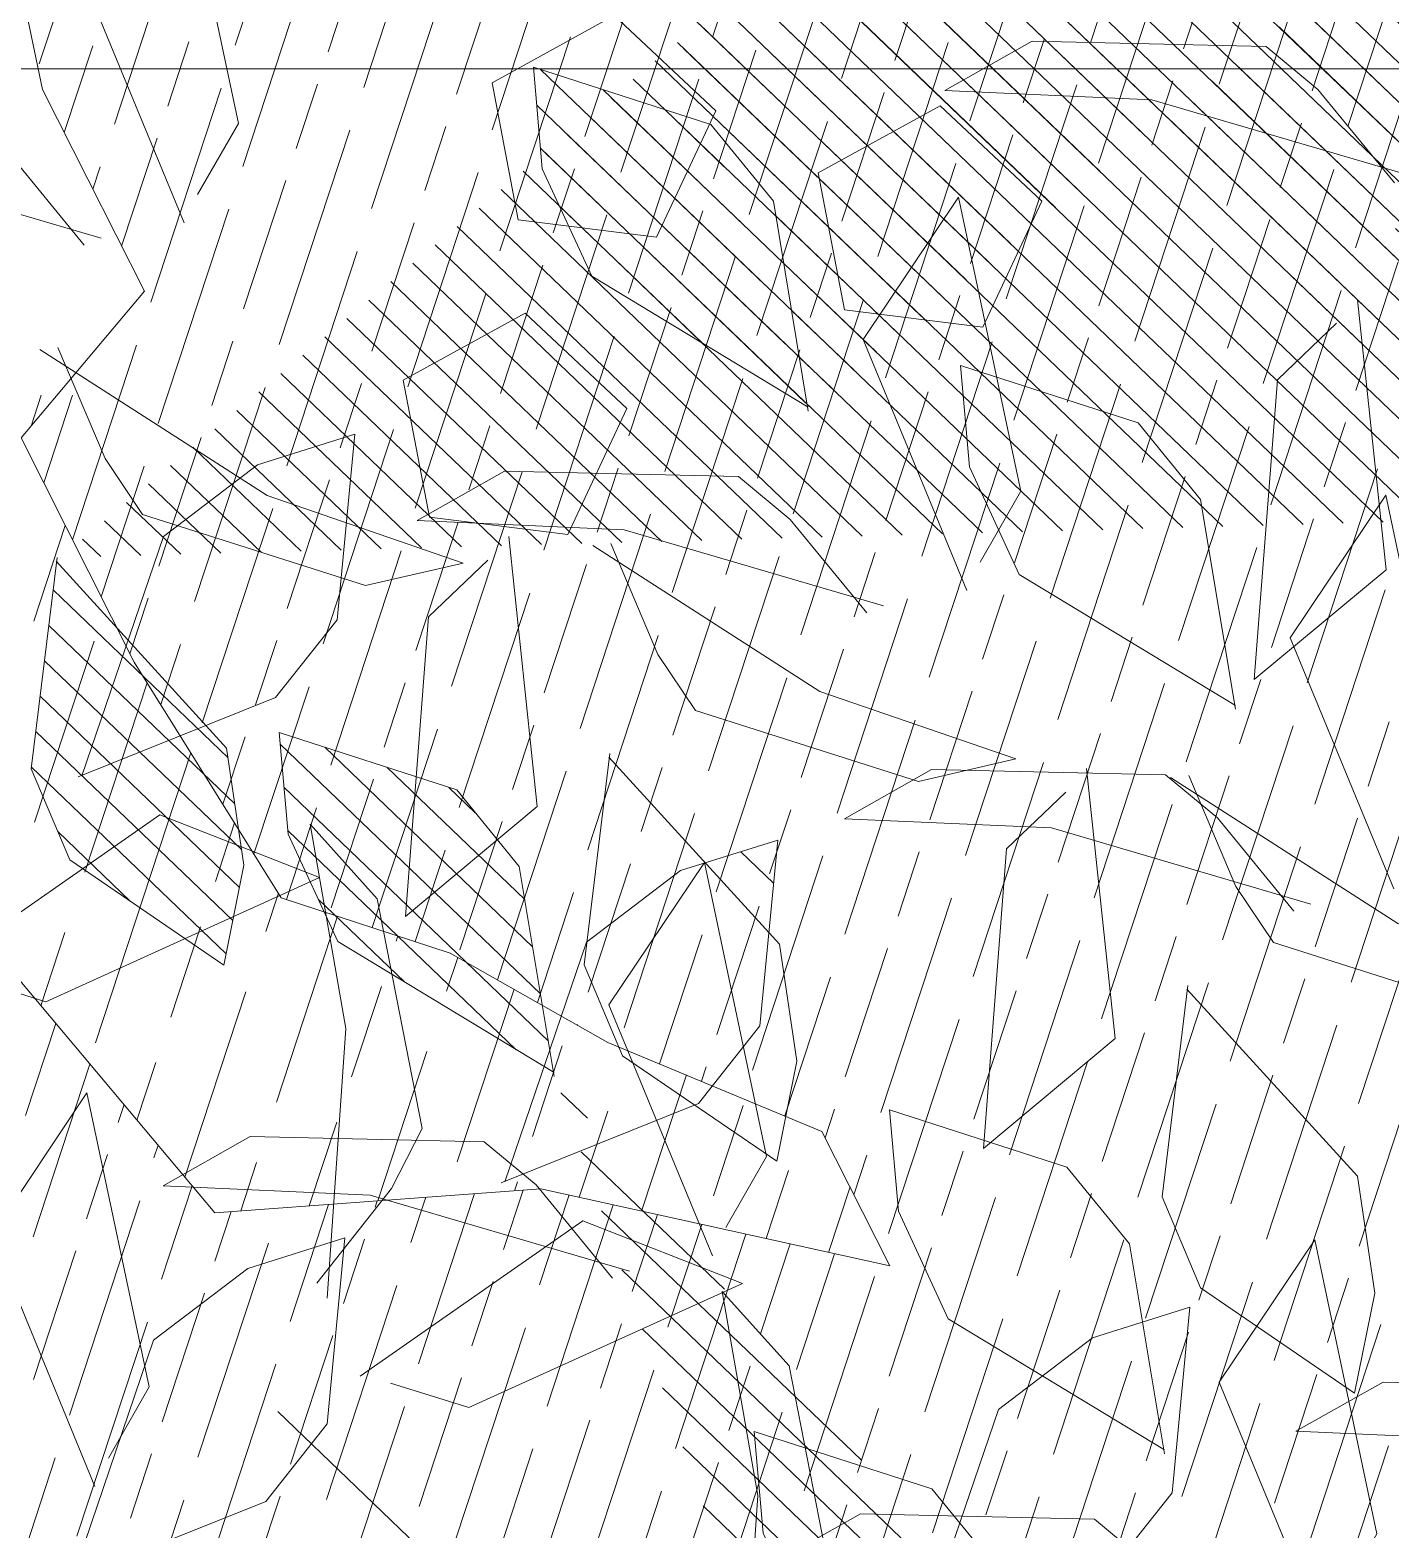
# Model space of a CAD drawing. Header units: millimetres. Extents: x 29001 to 40804, y -8833 to -5892.
# Drawn here: x 29473.07 to 29478.02, y -8282.2 to -8276.74 of the extents above; entities that cross this region are included whole.
import ezdxf

# ---------------------------------------------------------------- set-up
doc = ezdxf.new("R2010")
doc.units = ezdxf.units.MM
doc.layers.get('0').update_dxf_attribs({"lineweight": 0})
for name, color, linetype, lineweight in [('250', 250, 'Continuous', 0), ('251', 251, 'Continuous', 0), ('252', 252, 'Continuous', 0), ('ARBOL', 3, 'Continuous', 0), ('xxx_Auto_Tefris_Tefris', 32, 'Continuous', 0)]:
    doc.layers.add(name, color=color, linetype=linetype, lineweight=lineweight)
pattern_1 = [(44.99999999999999, (-1654801.431530525, 54992.85112506725), (-0.0105615167030975, 0.0105615167030975), [])]
pattern_2 = [(44.99999999999999, (-1654801.513832474, 54996.58392904807), (-0.0105615167030975, 0.0105615167030975), [])]

# ---------------------------------------------------------------- blocks, each defined once
blk = doc.blocks.new('cc')
at = {"color": 66, "linetype": 'Continuous', "true_color": 0x608d07}
for p, q in [((-1.546488550602589, -0.1768430244046613), (-1.830854618596277, -0.01266419849889644)), ((-1.437141281743607, -0.3158056509273592), (-1.721507349737294, -0.1516268250234134)), ((-1.644995846148959, -0.3474626652005099), (-1.929361914142646, -0.1832838392965641)), ((-1.555286867436735, -0.3234252167112572), (-1.725906508234402, -0.2249179211685259)), ((-1.975395154428043, -0.460030341433594), (-2.25976122242173, -0.2958515155278292)), ((-1.867068713974732, -0.370910738080056), (-1.952378534373565, -0.3216570903077809)), ((-1.535648577289976, -0.4864252917213889), (-1.820014645285482, -0.3222464658174431)), ((-1.427322136838484, -0.397305688367851), (-1.512631957239137, -0.3480520405955758)), ((-1.743503141693509, -0.5180823059981776), (-2.027869209687196, -0.3539034800942318)), ((-1.303756564555442, -0.5444772562877915), (-1.58812263254913, -0.3802984303820267)), ((-1.653794162979466, -0.4940448575071059), (-1.824413803777134, -0.3955375619643746)), ((-1.214047585843218, -0.5204398077949008), (-1.384667226640886, -0.4219325122521695)), ((-2.073902449968955, -0.6306499822312617), (-2.358268517962642, -0.4664711563254968)), ((-1.965576009515644, -0.5415303788777237), (-2.050885829914478, -0.4922767311072676)), ((-1.634155872834526, -0.6570449325190566), (-1.918521940828214, -0.4928661066132918)), ((-1.525829432383034, -0.5679253291636996), (-1.611139252781868, -0.5186716813914245)), ((-1.194409295698279, -0.6834398828086705), (-1.478775363691966, -0.5192610569047247)), ((-2.192048035662083, -0.6382695480097027), (-2.362667676459751, -0.5397622524669714)), ((-1.84201043723624, -0.6887019467940263), (-2.126376505229928, -0.5245231208900805)), ((-1.752301458520378, -0.6646644983065926), (-1.922921099316227, -0.5661572027638613)), ((-1.402263860098174, -0.7150968970836402), (-1.686629928091861, -0.5509180711796944)), ((-0.962517282960107, -0.7414918473732541), (-1.246883350955613, -0.5773130214693083)), ((-1.312554881387769, -0.6910594485925685), (-1.483174522183617, -0.5925521530480182)), ((-2.172409745511686, -0.8012696230325673), (-2.456775813505374, -0.6370907971286215)), ((-2.380264309907943, -0.832926637307537), (-2.66463037790345, -0.6687478114035912)), ((-2.06408330506747, -0.7121500196662964), (-2.149393125464485, -0.6628963718940213)), ((-1.73266316837362, -0.8276645733185433), (-2.017029236369126, -0.6634857474145974)), ((-1.940517732775334, -0.859321587595332), (-2.224883800769021, -0.6951427616913861)), ((-1.624336727923946, -0.7385449699631863), (-1.709646548320961, -0.6892913221909112)), ((-1.29291659124101, -0.8540595236045192), (-1.577282659234697, -0.6898806977005734)), ((-2.290555331219366, -0.8088891887928185), (-2.461174972015215, -0.7103818932482682)), ((-1.184590150789518, -0.7649399202473433), (-1.269899971188352, -0.7156862724768871)), ((-0.8531700141029432, -0.8804544738941331), (-1.137536082096631, -0.7162756479901873)), ((-1.850808754068566, -0.8352841390951653), (-2.021428394866234, -0.736776843550615)), ((-1.500771155640905, -0.8857165378813079), (-1.785137223634592, -0.721537711977362)), ((-1.411062176928681, -0.8616790893902362), (-1.58168181772453, -0.7631717938475049)), ((-1.061024578504657, -0.9121114881709218), (-1.345390646498345, -0.747932662265157)), ((-2.27091704105078, -0.971889263830235), (-2.555283109046286, -0.8077104379262892)), ((-0.9713155997942522, -0.8880740396762121), (-1.14193524059192, -0.7895667441334808)), ((-2.478771605450675, -1.003546278105205), (-2.763137673446181, -0.8393674522012589)), ((-2.162590600622934, -0.8827696604494122), (-2.247900421019949, -0.833516012677137)), ((-1.961848381908567, -0.9228372829893488), (-2.115536531910038, -0.8341053882140841)), ((-2.039025028316246, -1.029941228396638), (-2.323391096309933, -0.8657624024908728)), ((-1.722844023473954, -0.90916461074994), (-1.808153843870969, -0.8599109629794839)), ((-1.391423886781922, -1.024679164404006), (-1.67578995477561, -0.86050033850006)), ((-2.389062626760278, -0.9795088295904861), (-2.559682267556127, -0.8810015340477548)), ((-1.599278451181817, -1.056336178680795), (-1.883644519175505, -0.8921573527750297)), ((-1.28309744633043, -0.9355595610468299), (-1.368407266729264, -0.8863059132745548)), ((-0.9516773096456745, -1.051074114691801), (-1.236043377641181, -0.886895288787855)), ((-2.000415105978391, -0.9764017259367392), (-2.119935690423517, -0.9073964843319118)), ((-0.8433508691978204, -0.9619545113328059), (-0.9286606895966543, -0.9127008635605307)), ((-1.509569472478688, -1.032298730178809), (-1.680189113276356, -0.9337914346360776)), ((-1.15953187404557, -1.082731128968589), (-1.443897942041076, -0.9185523030628246)), ((-1.069822895335165, -1.058693680475699), (-1.240442536132832, -0.9601863849311485)), ((-0.7197852969111409, -1.109126079258203), (-1.004151364904828, -0.9449472533524386)), ((-2.36942433659533, -1.142508904626084), (-2.653790404590836, -0.9783300787203189)), ((-1.83117046391817, -0.9982842141143919), (-1.88354569031253, -0.9680453630571719)), ((-2.261097896162028, -1.05338930124708), (-2.346407716560861, -1.004135653476624)), ((-2.577278900997044, -1.174165918901053), (-2.861644968990731, -1.009987092997108)), ((-2.077548554108944, -1.083530611818787), (-2.214043827450951, -1.004725029011752)), ((-2.15468200227042, -1.190659497744491), (-2.421898391852665, -1.036382043286721)), ((-1.489931182324653, -1.195298805201674), (-1.774297250318341, -1.031119979297728)), ((-2.487569922301191, -1.150128470389973), (-2.65818956309522, -1.051621174847241)), ((-1.821351319016685, -1.079784251547608), (-1.859508241937874, -1.057754341829423)), ((-1.381604741880437, -1.106179201835403), (-1.46691456228109, -1.056925554063127)), ((-1.050184605186587, -1.221693755491287), (-1.334550673180274, -1.057514929585523)), ((-2.116115278182406, -1.137095054764359), (-2.21844298596443, -1.078016125131398)), ((-1.258039169588301, -1.253350769768076), (-1.542405237581988, -1.089171943862311)), ((-0.9418581647387327, -1.132574152130474), (-1.027167985137567, -1.083320504360017)), ((-0.6104380280521582, -1.248088705779082), (-0.8948040960458457, -1.083909879873318)), ((-1.608076768021419, -1.202918370976477), (-1.778696408819087, -1.104411075433745)), ((-2.907678209276128, -1.286733595134137), (-3.192044277269815, -1.122554769228373)), ((-1.69778574672273, -1.226955819480281), (-1.882085974735674, -1.120550033223481)), ((-1.168330190885172, -1.229313321262453), (-1.338949831682839, -1.130806025719721)), ((-0.8182925924538722, -1.279745720054052), (-1.10265866044756, -1.115566894148287)), ((-2.799351768841007, -1.197613991756953), (-2.884661589238021, -1.148360343984677)), ((-2.467931632136242, -1.313128545423751), (-2.75229770012993, -1.148949719519806)), ((-0.7285836137416482, -1.255708271559342), (-0.8992032545393158, -1.157200976016611)), ((-2.35960519170294, -1.224008942046567), (-2.444915012099955, -1.174755294274291)), ((-2.19324872631114, -1.244223940648226), (-2.31255112299732, -1.1753446698076)), ((-2.675786196541594, -1.344785559698721), (-2.960152264535282, -1.180606733794775)), ((-2.586077217845741, -1.320748111185821), (-2.756696858643409, -1.222240815641271)), ((-2.294583805634829, -1.337380008308173), (-2.520405687399034, -1.207001684084389)), ((-1.588438477867385, -1.365918445997522), (-1.872804545861072, -1.201739620093576)), ((-1.919858614559416, -1.250403892345275), (-1.939095275651198, -1.239297600885038)), ((-1.480112037424988, -1.27679884263307), (-1.565421857823821, -1.227545194860795)), ((-1.148691900729318, -1.392313396288955), (-1.433057968723006, -1.22813457038319)), ((-2.2382934068537, -1.29404833368244), (-2.316950281505342, -1.248635765930885)), ((-1.356546465127394, -1.423970410565744), (-1.640912533122901, -1.259791584659979)), ((-1.04036546028874, -1.303193792919046), (-1.125675280687574, -1.253940145146771)), ((-0.7089453235930705, -1.418708346578569), (-0.993311391586758, -1.254529520672804)), ((-1.706584063564151, -1.373538011772325), (-1.877203704361818, -1.275030716229594)), ((-0.9167998879947845, -1.450365360853539), (-1.201165955988472, -1.286186534949593)), ((-0.6006188831470354, -1.329588743215936), (-0.6859287035440502, -1.280335095443661)), ((-3.006185504818859, -1.457353235928167), (-3.290551572812547, -1.293174410024221)), ((-1.796293042265461, -1.397575460277949), (-1.967599926156254, -1.298671384749468)), ((-1.266837486429722, -1.39993296206012), (-1.437457127225571, -1.301425666517389)), ((-2.897859064385557, -1.368233632550982), (-2.983168884784391, -1.318979984780526)), ((-2.566438927680792, -1.4837481862196), (-2.850804995676299, -1.319569360313835)), ((-0.8270909092934744, -1.426327912347915), (-0.9977105500911421, -1.327820616803365)), ((-0.4770533108585369, -1.476760311141334), (-0.7614193788540433, -1.312581485237388)), ((-2.774293492087963, -1.515405200492751), (-3.058659560081651, -1.351226374586986)), ((-2.45811248724749, -1.394628582842415), (-2.543422307648143, -1.34537493507014)), ((-2.35087420434138, -1.380711682872061), (-2.411058418538232, -1.345964310607087)), ((-1.686945773411935, -1.536538086793371), (-1.971311841405623, -1.372359260889425)), ((-0.3873443321517698, -1.452722862642986), (-0.5579639729494374, -1.354215567100255)), ((-2.684584513390291, -1.491367751979851), (-2.855204154187959, -1.392860456435301)), ((-2.463455001874536, -1.467375032094424), (-2.618912982939946, -1.377621324880238)), ((-2.407164603095225, -1.424043357472328), (-2.415457577049892, -1.419255406726734)), ((-1.5786193329659, -1.447418483428919), (-1.663929153364734, -1.398164835656644)), ((-1.247199196272049, -1.562933037084804), (-1.531565264265737, -1.398754211180858)), ((-2.01836591009851, -1.421023533142943), (-2.019270701552159, -1.420501151555072)), ((-1.455053760670125, -1.594590051363411), (-1.739419828665632, -1.430411225457647)), ((-1.13887275583329, -1.473813433716714), (-1.224182576230305, -1.424559785944439)), ((-0.8074526191358018, -1.589327987376237), (-1.091818687131308, -1.425149161470472)), ((-1.805091359103244, -1.544157652571812), (-1.975710999900912, -1.445650357027262)), ((-1.015307183535697, -1.620985001653025), (-1.299673251529384, -1.45680617574908)), ((-0.6991261786970426, -1.50020838400269), (-0.7844359990958765, -1.450954736232234)), ((-0.3677060419995541, -1.615722937664032), (-0.6520721099932416, -1.451544111760086)), ((-1.89480033781183, -1.56819510107016), (-2.040773510812869, -1.483917450344961)), ((-1.365344781970634, -1.570552602857788), (-1.535964422768302, -1.472045307313238)), ((-0.5755606063994492, -1.64737995194082), (-0.8599266743949556, -1.483201126036874)), ((-2.664946223223524, -1.654367827017268), (-2.94931229121903, -1.490189001111503)), ((-0.9255982048380247, -1.596947553145583), (-1.096217845635692, -1.498440257601032)), ((-2.576035799333113, -1.554038381260398), (-2.641929603192693, -1.51599457586417)), ((-0.485851627701777, -1.623342503431559), (-0.6564712684994447, -1.524835207888827)), ((-0.1358140292650205, -1.673774902226796), (-0.420180097258708, -1.50959607632285)), ((-2.593543200633576, -1.61976142991989), (-2.717420278488134, -1.548240965672449)), ((-1.785453068951028, -1.707157727592858), (-2.062276320022647, -1.547333749069367)), ((-2.783091808934842, -1.6619873927757), (-2.953711449732509, -1.56348009723115)), ((-1.677126628506812, -1.618038124226587), (-1.762436448905646, -1.568784476456131)), ((-1.3457064918166, -1.733552677880652), (-1.630072559812106, -1.569373851976707)), ((-1.553561056220133, -1.765209692155622), (-1.83792712421382, -1.601030866251676)), ((-1.237380051374203, -1.644433074514382), (-1.322689871773036, -1.595179426742106)), ((-0.9059599146785331, -1.759947628172085), (-1.19032598267404, -1.595768802266321)), ((-1.903598654649613, -1.714777293367661), (-2.074218295447281, -1.616269997824929)), ((-1.113814479078428, -1.791604642448874), (-1.398180547072116, -1.627425816544928)), ((-0.7976334742397739, -1.670828024800358), (-0.8829432946404268, -1.621574377029901)), ((-0.4662133375422854, -1.786342578461699), (-0.7505794055359729, -1.622163752557753)), ((-1.463852077511547, -1.741172243655456), (-1.634471718309214, -1.642664948112724)), ((-0.6740679019403615, -1.817999592738488), (-0.958433969934049, -1.653820766834542)), ((-0.3578868971035263, -1.697222975088152), (-0.4431967175041791, -1.647969327315877)), ((-0.0264667604042188, -1.812737528751313), (-0.3108328283997253, -1.648558702847367)), ((-1.993307633354561, -1.738814741866008), (-2.114619584792308, -1.668775254049251)), ((-1.024105500378937, -1.767567193941431), (-1.194725141176605, -1.6690598983987)), ((-0.2343213248059328, -1.844394543026283), (-0.5186873927996203, -1.680215717122337)), ((-2.65512707833841, -1.735867864430475), (-2.740436898737244, -1.686614216660018)), ((-2.591199253594823, -1.696945659785342), (-2.608073009625514, -1.687203592196965)), ((-0.5843589232445083, -1.793962144229226), (-0.754978564042176, -1.695454848686495)), ((-2.586511359513679, -1.851314119679955), (-2.815927574025409, -1.718860606475573)), ((-0.1446123461082607, -1.820357094515202), (-0.3152319869059284, -1.721849798972471)), ((-1.883960364497398, -1.877777368388706), (-2.147499097842228, -1.725623209749756)), ((-1.775633924053182, -1.788657765024254), (-1.860943744452015, -1.739404117251979)), ((-1.444213787357512, -1.90417231867832), (-1.7285798553512, -1.739993492774374)), ((-2.588855306554251, -1.774129889709002), (-2.612472168138993, -1.760494688316612)), ((-1.335887346915115, -1.815052715312049), (-1.421197167313949, -1.765799067539774)), ((-1.004467210224902, -1.930567268966115), (-1.28883327821859, -1.766388443062169)), ((-2.002105950190526, -1.885396934167147), (-2.172725590988193, -1.786889638622597)), ((-1.652068351762864, -1.93582933295329), (-1.936434419756552, -1.771650507049344)), ((-1.212321774624797, -1.962224283244723), (-1.496687842620304, -1.798045457338958)), ((-0.8961407697825052, -1.841447665598025), (-0.9814505901813391, -1.79219401782575)), ((-0.5647206330850167, -1.956962219259367), (-0.8490867010787042, -1.792783393353602)), ((-1.562359373057916, -1.911791884451304), (-1.732979013853765, -1.813284588908573)), ((-0.7725751974830928, -1.988619233536156), (-1.05694126547678, -1.82444040763221)), ((-0.4563941926498956, -1.86784261588582), (-0.5417040130469104, -1.818588968113545)), ((-0.1249740559469501, -1.983357169547162), (-0.4093401239424566, -1.819178343643216)), ((-2.091814928897293, -1.909434382663676), (-2.213258124003914, -1.839319121278095)), ((-1.122612795919849, -1.938186834739099), (-1.293232436717517, -1.839679539196368)), ((-0.3328286203468451, -2.015014183827589), (-0.6171946883405326, -1.850835357921824)), ((-2.584167412476745, -1.928498349543588), (-2.706580305168245, -1.857823232994633)), ((-0.6828662187872396, -1.964581785025075), (-0.8534858595849073, -1.866074489482344)), ((-0.24311964165463, -1.99097673531287), (-0.4137392824486597, -1.892469439770139)), ((-1.98246766003831, -2.048397009186374), (-2.204478152281808, -1.920219191726574)), ((-1.874141219594094, -1.959277405821922), (-1.959451039992928, -1.910023758051466)), ((-1.542721082903881, -2.074791959474169), (-1.827087150897569, -1.910613133570223)), ((-1.750575647305595, -2.106448973750958), (-2.034941715299283, -1.942270147847012)), ((-1.434394642461484, -1.985672356107898), (-1.519704462858499, -1.936418708335623)), ((-1.102974505763996, -2.101186909767421), (-1.387340573759502, -1.937008083861656)), ((-0.9946480653215986, -2.012067306395693), (-1.079957885722251, -1.962813658625237)), ((-0.663227928629567, -2.127581860055216), (-0.9475939966250735, -1.963403034149451)), ((-1.660866668598828, -2.082411525250791), (-1.831486309394677, -1.98390422970806)), ((-1.310829070167529, -2.132843924040571), (-1.595195138161216, -1.968665098134807)), ((-2.100613245733257, -2.056016574962996), (-2.189933571336951, -2.004447460933079)), ((-0.871082493031281, -2.159238874330185), (-1.155448561024969, -1.995060048424421)), ((-0.5549014881908079, -2.038462256681669), (-0.6402113085896417, -1.989208608911213)), ((-0.2234813514896814, -2.15397681034483), (-0.5078474194851879, -1.989797984440884)), ((-1.2211200914644, -2.108806475534948), (-1.391739732262067, -2.010299179992217)), ((-0.4313359158877574, -2.185633824623437), (-0.7157019838832639, -2.021454998717672)), ((-0.781373514326333, -2.135201425824562), (-0.9519931551240006, -2.03669413028183)), ((-1.972648515136825, -2.12989704661959), (-2.057958335535659, -2.080643398847315)), ((-1.641228378444794, -2.245411600273655), (-1.925594446438481, -2.08123277436971)), ((-1.849082942848327, -2.277068614546806), (-2.133449010842014, -2.11288978864286)), ((-1.532901938002396, -2.156291996907385), (-1.618211758399411, -2.107038349135109)), ((-1.201481801308546, -2.27180655056145), (-1.485847869304052, -2.107627724657505)), ((-1.40933636571026, -2.303463564838239), (-1.693702433705766, -2.139284738932474)), ((-1.093155360867968, -2.182686947191542), (-1.178465181266802, -2.133433299421085)), ((-0.7617352241704793, -2.298201500852883), (-1.046101292164167, -2.134022674947119)), ((-1.75937396414156, -2.253031166048459), (-1.929993604939227, -2.154523870503908)), ((-0.6534087837317202, -2.209081897481155), (-0.738718604128735, -2.15982824970888)), ((-2.08097495558286, -2.219016649982223), (-2.160844409503625, -2.172903999262417)), ((-1.319627387007131, -2.279426116334434), (-1.49024702780298, -2.180918820791703)), ((-0.9695897885721934, -2.329858515127853), (-1.2539558565677, -2.165679689222088)), ((-0.5298432114377647, -2.356253465415648), (-0.8142092794314522, -2.192074639511702)), ((-0.8798808098727022, -2.30582106662041), (-1.05050045067037, -2.207313771077679)), ((-2.071155810681375, -2.300516687415438), (-2.14486948261947, -2.257958079077071)), ((-1.739735673989344, -2.416031241069504), (-2.024101741983031, -2.251852415165558)), ((-1.631409233545128, -2.326911637703233), (-1.716719053943962, -2.277657989932777)), ((-1.299989096849458, -2.442426191359118), (-1.584355164844965, -2.278247365455172)), ((-1.507843661252991, -2.474083205634088), (-1.792209729246679, -2.309904379730142)), ((-1.19166265640888, -2.353306587991028), (-1.276972476807714, -2.304052940220572)), ((-0.8602425197150296, -2.468821141648732), (-1.144608587708717, -2.304642315742967)), ((-1.85788125968611, -2.423650806842488), (-2.028500900483778, -2.325143511299757)), ((-1.068097084116744, -2.500478155925521), (-1.352463152110431, -2.336299330017937)), ((-1.947590238391058, -2.447688255344474), (-2.120832034230261, -2.347667057882063)), ((-1.418134682548043, -2.450045757132102), (-1.588754323345711, -2.351538461589371)), ((-0.9783881054136145, -2.476440707419897), (-1.149007746211282, -2.377933411875347)), ((-0.628350506980496, -2.526873106213316), (-0.9127165749741835, -2.36269428030937)), ((-1.838242969530256, -2.586650881867172), (-2.096794585857424, -2.437376036581554)), ((-1.729916529089678, -2.497531278499082), (-1.815226349488512, -2.448277630728626)), ((-1.398496392395828, -2.613045832154967), (-1.682862460389515, -2.448867006251021)), ((-1.606350956795723, -2.644702846431755), (-1.890717024791229, -2.48052402052781)), ((-1.290169951951611, -2.523926228788696), (-1.375479772350445, -2.474672581016421)), ((-0.9587498152559419, -2.639440782448219), (-1.243115883249629, -2.475261956542454)), ((-1.166604379657656, -2.671097796721369), (-1.450970447654981, -2.506918970815605)), ((-1.956388555237936, -2.594270447629242), (-2.072757137466397, -2.527085015353805)), ((-1.516641978094412, -2.620665397927951), (-1.68726161889208, -2.52215810238522)), ((-1.076895400956346, -2.647060348215746), (-1.247515041752195, -2.548553052673014)), ((-1.497003687934921, -2.783665472954453), (-1.781369755930427, -2.619486647050508)), ((-1.388677247497981, -2.694545869584545), (-1.473987067896815, -2.645292221812269)), ((-1.057257110800492, -2.810060423242248), (-1.34162317879418, -2.645881597338303)), ((-1.265111675202206, -2.841717437519037), (-1.549477743197713, -2.677538611613272)), ((-1.615149273638963, -2.7912850387238), (-1.758619572685348, -2.708452422946721)), ((-1.175402696502715, -2.817679989011594), (-1.346022337298564, -2.719172693468863)), ((-1.704858252338454, -2.815322487227604), (-1.734582124245208, -2.798161401782636)), ((-1.487184543042531, -2.865165510378574), (-1.572494363441365, -2.815911862606299)), ((-1.155764406341405, -2.980680064041735), (-1.440130474335092, -2.81650123813597)), ((-1.363618970746757, -3.012337078316705), (-1.647985038740444, -2.84815825241094)), ((-1.59551098348129, -2.954285113750302), (-1.710544675881465, -2.887870380474851)), ((-1.5856918385889, -3.035785151170785), (-1.671001658985915, -2.986531503400329))]:
    blk.add_line(p, q, dxfattribs=at)
at = {"layer": '250', "color": 66, "true_color": 0x608d07}
blk.add_lwpolyline([(-2.575697528522142, -2.207404595888875), (-2.595093576797808, -1.568708830040123), (-2.217719414195017, -1.278210720616698), (-1.913610729628999, -0.8558411085468833), (-1.856796740479695, -1.067873803091061), (-2.002875971687899, -1.372149651198924), (-2.0876330983956, -1.622116211967295), (-2.217254774805042, -1.846229242717527), (-2.148491345773436, -2.244441101784105), (-2.053801624542757, -2.59782795274441), (-1.7776413613974, -2.637462141072319), (-1.730296891917533, -2.814154106523347), (-1.692420377565213, -2.955511182781265), (-1.408808222162406, -3.44765742735035)], dxfattribs=at)
at = {"layer": '251', "color": 66, "linetype": 'Continuous', "true_color": 0x608d07}
for p, q in [((-1.880287609525112, -0.9802046867516765), (-1.967075788290458, -0.9300975083806406)), ((-1.931109862263838, -1.05762040065747), (-2.021371620321588, -1.005507750343895)), ((-1.917286063873689, -1.172359530359245), (-2.037388763324998, -1.103018204499676)), ((-1.94933033142479, -1.260616717951052), (-2.129963284063706, -1.156328234119428)), ((-2.069792513924767, -1.297825799412749), (-2.18425911599661, -1.231738475893508)), ((-2.236122764759784, -1.308552940330628), (-2.248130100000708, -1.301620502097649)), ((-2.055968715581912, -1.412564929118162), (-2.176071415033221, -1.343223603260412)), ((-1.989460359201985, -1.344205590565252), (-1.989724047623895, -1.344053349985188)), ((-2.053300842322642, -1.520863180536253), (-2.28235031467193, -1.388621406018501)), ((-2.208475165647542, -1.538031198377212), (-2.406626010129912, -1.423628754973834)), ((-2.374805416451636, -1.548758339302367), (-2.485873966252257, -1.484632882176811)), ((-2.501101432677387, -1.582599254410525), (-2.565121920808451, -1.545637008355698)), ((-2.194651367273764, -1.652770328091719), (-2.314754066725072, -1.583429002232151)), ((-2.083573387975775, -1.610143273337599), (-2.128406699346669, -1.584258748947832)), ((-2.347157817383049, -1.778236597310752), (-2.593041698832167, -1.636275472166744)), ((-2.174003758025719, -1.771449184921948), (-2.421032966376515, -1.628826804982964)), ((-2.127714617847232, -1.691416278390534), (-2.134600017549019, -1.687440991019685)), ((-2.513488068241713, -1.788963738192251), (-2.589741792968198, -1.744938629695753)), ((-2.333334019063841, -1.892975726979785), (-2.453436718516969, -1.823634401122035)), ((-2.215910830464054, -1.854012080537359), (-2.267089351082177, -1.824464147881372)), ((-2.174957903296672, -2.091172174139501), (-2.559715618146583, -1.869032203898314)), ((-2.195434366592963, -1.97259212845529), (-2.273282669339096, -1.92764638990775)), ((-2.485840469124014, -2.018441996258844), (-2.583141981589506, -1.962264941843387)), ((-2.154481439683877, -2.209752221102462), (-2.405772002823142, -2.064669546831283)), ((-2.171759922115598, -2.306534440622272), (-2.411965321020034, -2.167851788904954)), ((-2.090709186008098, -2.460087058998397), (-2.217987472116874, -2.386602906251937)), ((-1.990563729719725, -2.624664020109776), (-2.031501840552664, -2.60102839080173))]:
    blk.add_line(p, q, dxfattribs=at)
at = {"layer": 'ARBOL', "color": 66, "true_color": 0x608d07}
for points in [[(-0.7153673125067144, -1.864381656869227), (-0.9021814230291056, -1.784870465658969), (-1.035529794684408, -1.937970933644465), (-0.9311295099851122, -2.112103417597609), (-0.7332582140679733, -2.06662274349037)], [(-1.367138494757455, -2.041995832923931), (-1.553952605279846, -1.962484641495394), (-1.687300976935148, -2.115585109482709), (-1.582900692234034, -2.289717593650494), (-1.385029396318714, -2.244236919543255)], [(-0.982002157570605, -2.278817663636801), (-1.168816268092996, -2.199306472424723), (-1.302164639748298, -2.352406940197397), (-1.197764355047184, -2.526539424367002), (-0.999893059131864, -2.481058750257944)]]:
    blk.add_lwpolyline(points, close=True, dxfattribs=at)
blk = doc.blocks.new('U1')
at = {"lineweight": 0}
h = blk.add_hatch(dxfattribs=at)
h.set_pattern_fill('ANSI31', color=63, scale=0.1194899212860037, style=0)
h.set_pattern_definition(pattern_2)
edge = h.paths.add_edge_path()
edge.add_line((-2359702.903192607, 78422.68319526207), (-2359702.887252613, 78422.79342749505))
edge.add_line((-2359702.887252613, 78422.79342749505), (-2359702.855293586, 78422.83424557942))
edge.add_line((-2359702.855293586, 78422.8342455794), (-2359702.762967762, 78422.8661900768))
edge.add_line((-2359702.762967762, 78422.86619007682), (-2359702.766518693, 78422.81294917854))
edge.add_line((-2359702.766518692, 78422.81294917854), (-2359702.791375534, 78422.75615884548))
edge.add_line((-2359702.791375534, 78422.75615884547), (-2359702.903231964, 78422.68517077321))
edge.add_line((-2359703.184066203, 78422.90265326496), (-2359703.168126209, 78423.01288549793))
edge.add_line((-2359703.168126209, 78423.01288549791), (-2359703.136167182, 78423.05370358229))
edge.add_line((-2359703.136167181, 78423.05370358232), (-2359703.043841356, 78423.08564807974))
edge.add_line((-2359703.043841356, 78423.08564807971), (-2359703.047392289, 78423.03240718141))
edge.add_line((-2359703.047392289, 78423.03240718142), (-2359703.07224913, 78422.97561684834))
edge.add_line((-2359703.072249129, 78422.97561684834), (-2359703.184105561, 78422.9046287761))
edge.add_line((-2359703.570524517, 78423.28469189895), (-2359703.674737489, 78423.32399692167))
edge.add_line((-2359703.674737489, 78423.3239969217), (-2359703.707715281, 78423.36399642969))
edge.add_line((-2359703.707715281, 78423.36399642967), (-2359703.719027414, 78423.46103531132))
edge.add_line((-2359703.719027414, 78423.46103531132), (-2359703.667800476, 78423.44610201358))
edge.add_line((-2359703.667800476, 78423.44610201358), (-2359703.617695721, 78423.40959834254))
edge.add_line((-2359703.617695721, 78423.40959834252), (-2359703.572462149, 78423.28507890055))
edge.add_line((-2359703.823762535, 78422.76777352749), (-2359703.807959051, 78422.65752164075))
edge.add_line((-2359703.807959051, 78422.65752164077), (-2359703.827105473, 78422.60934581753))
edge.add_line((-2359703.827105473, 78422.60934581752), (-2359703.906670168, 78422.55265394715))
edge.add_line((-2359703.906670168, 78422.55265394716), (-2359703.918282508, 78422.60473423054))
edge.add_line((-2359703.918282507, 78422.60473423052), (-2359703.910455535, 78422.66623010831))
edge.add_line((-2359703.910455535, 78422.66623010833), (-2359703.82316749, 78422.76588935211))
edge.add_line((-2359703.453394955, 78422.3656591076), (-2359703.437591471, 78422.25540722086))
edge.add_line((-2359703.437591471, 78422.25540722087), (-2359703.456737893, 78422.20723139764))
edge.add_line((-2359703.456737893, 78422.20723139764), (-2359703.536302587, 78422.15053952727))
edge.add_line((-2359703.536302587, 78422.15053952728), (-2359703.547914929, 78422.20261981068))
edge.add_line((-2359703.547914929, 78422.20261981068), (-2359703.540087956, 78422.26411568845))
edge.add_line((-2359703.540087956, 78422.26411568842), (-2359703.452799912, 78422.36377493221))
edge.add_line((-2359702.682988091, 78423.3664055448), (-2359702.667048098, 78423.47663777779))
edge.add_line((-2359702.667048098, 78423.47663777777), (-2359702.635089072, 78423.51745586212))
edge.add_line((-2359702.635089071, 78423.51745586212), (-2359702.542763248, 78423.54940035954))
edge.add_line((-2359702.542763248, 78423.54940035954), (-2359702.546314179, 78423.49615946125))
edge.add_line((-2359702.546314179, 78423.49615946124), (-2359702.57117102, 78423.43936912816))
edge.add_line((-2359702.57117102, 78423.43936912816), (-2359702.68302745, 78423.36838105592))
h = blk.add_hatch(dxfattribs=at)
h.set_pattern_fill('ANSI31', color=41, scale=0.1194899212860037, style=0)
h.set_pattern_definition(pattern_2)
edge = h.paths.add_edge_path()
edge.add_line((-2359703.273560187, 78423.22573061027), (-2359703.257620193, 78423.33596284325))
edge.add_line((-2359703.257620193, 78423.33596284327), (-2359703.225661167, 78423.37678092763))
edge.add_line((-2359703.225661166, 78423.37678092762), (-2359703.13333534, 78423.40872542503))
edge.add_line((-2359703.13333534, 78423.40872542503), (-2359703.136886273, 78423.35548452674))
edge.add_line((-2359703.136886273, 78423.35548452674), (-2359703.161743113, 78423.29869419365))
edge.add_line((-2359703.161743113, 78423.29869419365), (-2359703.273599544, 78423.22770612141))
edge.add_line((-2359703.410883268, 78422.86342911399), (-2359703.515096242, 78422.9027341367))
edge.add_line((-2359703.515096242, 78422.90273413667), (-2359703.548074033, 78422.94273364468))
edge.add_line((-2359703.548074033, 78422.9427336447), (-2359703.559386164, 78423.03977252635))
edge.add_line((-2359703.559386165, 78423.03977252635), (-2359703.508159229, 78423.02483922857))
edge.add_line((-2359703.508159229, 78423.02483922857), (-2359703.458054474, 78422.98833555753))
edge.add_line((-2359703.458054474, 78422.98833555753), (-2359703.412820901, 78422.86381611557))
edge.add_line((-2359703.242668624, 78422.62096981081), (-2359703.22686514, 78422.51071792407))
edge.add_line((-2359703.22686514, 78422.51071792407), (-2359703.24601156, 78422.46254210084))
edge.add_line((-2359703.246011561, 78422.46254210082), (-2359703.325576257, 78422.40585023047))
edge.add_line((-2359703.325576256, 78422.40585023048), (-2359703.337188596, 78422.45793051383))
edge.add_line((-2359703.337188597, 78422.45793051383), (-2359703.329361624, 78422.51942639163))
edge.add_line((-2359703.329361624, 78422.51942639162), (-2359703.24207358, 78422.61908563542))
edge.add_line((-2359702.50831914, 78422.61458702243), (-2359702.492515658, 78422.50433513569))
edge.add_line((-2359702.492515658, 78422.50433513569), (-2359702.511662078, 78422.45615931245))
edge.add_line((-2359702.511662078, 78422.45615931245), (-2359702.591226773, 78422.39946744208))
edge.add_line((-2359702.591226773, 78422.3994674421), (-2359702.602839113, 78422.45154772548))
edge.add_line((-2359702.602839113, 78422.45154772548), (-2359702.595012141, 78422.51304360326))
edge.add_line((-2359702.595012141, 78422.51304360325), (-2359702.507724096, 78422.61270284704))
at = {"lineweight": 0, "true_color": 0x6c822b}
h = blk.add_hatch(dxfattribs=at)
h.set_pattern_fill('ANSI31', color=67, scale=0.1194899212860037, style=0)
h.set_pattern_definition([(44.99999999999999, (-1654801.206286443, 54993.36646732662), (-0.0105615167030975, 0.0105615167030975), [])])
edge = h.paths.add_edge_path()
edge.add_line((-2359702.595646576, 78419.46573354062), (-2359702.579706581, 78419.57596577359))
edge.add_line((-2359702.579706581, 78419.57596577359), (-2359702.547747556, 78419.61678385797))
edge.add_line((-2359702.547747556, 78419.61678385797), (-2359702.455421729, 78419.64872835537))
edge.add_line((-2359702.455421729, 78419.64872835537), (-2359702.458972661, 78419.59548745707))
edge.add_line((-2359702.458972661, 78419.59548745707), (-2359702.483829502, 78419.53869712401))
edge.add_line((-2359702.483829502, 78419.538697124), (-2359702.595685934, 78419.46770905174))
edge.add_line((-2359702.87652017, 78419.6851915435), (-2359702.860580178, 78419.79542377648))
edge.add_line((-2359702.860580178, 78419.79542377646), (-2359702.82862115, 78419.83624186083))
edge.add_line((-2359702.828621151, 78419.83624186083), (-2359702.736295326, 78419.86818635823))
edge.add_line((-2359702.736295326, 78419.86818635825), (-2359702.739846257, 78419.81494545996))
edge.add_line((-2359702.739846258, 78419.81494545995), (-2359702.764703099, 78419.75815512687))
edge.add_line((-2359702.764703099, 78419.75815512688), (-2359702.876559529, 78419.68716705464))
edge.add_line((-2359703.262978484, 78420.0672301775), (-2359703.367191459, 78420.10653520022))
edge.add_line((-2359703.367191459, 78420.10653520022), (-2359703.40016925, 78420.14653470823))
edge.add_line((-2359703.40016925, 78420.14653470823), (-2359703.411481381, 78420.24357358988))
edge.add_line((-2359703.411481382, 78420.24357358986), (-2359703.360254446, 78420.2286402921))
edge.add_line((-2359703.360254446, 78420.22864029213), (-2359703.310149691, 78420.19213662109))
edge.add_line((-2359703.310149691, 78420.19213662107), (-2359703.264916119, 78420.0676171791))
edge.add_line((-2359703.516216504, 78419.55031180603), (-2359703.500413021, 78419.44005991927))
edge.add_line((-2359703.500413021, 78419.4400599193), (-2359703.519559441, 78419.39188409607))
edge.add_line((-2359703.519559441, 78419.39188409605), (-2359703.599124137, 78419.33519222567))
edge.add_line((-2359703.599124137, 78419.33519222567), (-2359703.610736477, 78419.38727250906))
edge.add_line((-2359703.610736476, 78419.38727250908), (-2359703.602909504, 78419.44876838686))
edge.add_line((-2359703.602909504, 78419.44876838685), (-2359703.51562146, 78419.54842763064))
edge.add_line((-2359703.145848925, 78419.14819738614), (-2359703.130045441, 78419.0379454994))
edge.add_line((-2359703.130045441, 78419.03794549941), (-2359703.149191862, 78418.98976967618))
edge.add_line((-2359703.149191862, 78418.98976967616), (-2359703.228756556, 78418.93307780579))
edge.add_line((-2359703.228756556, 78418.9330778058), (-2359703.240368897, 78418.98515808918))
edge.add_line((-2359703.240368897, 78418.98515808917), (-2359703.232541924, 78419.04665396697))
edge.add_line((-2359703.232541924, 78419.04665396699), (-2359703.145253881, 78419.14631321076))
edge.add_line((-2359702.375442061, 78420.14894382331), (-2359702.359502068, 78420.25917605628))
edge.add_line((-2359702.359502068, 78420.2591760563), (-2359702.32754304, 78420.29999414067))
edge.add_line((-2359702.327543041, 78420.29999414066), (-2359702.235217216, 78420.33193863806))
edge.add_line((-2359702.235217216, 78420.33193863806), (-2359702.238768147, 78420.27869773978))
edge.add_line((-2359702.238768147, 78420.27869773978), (-2359702.263624988, 78420.2219074067))
edge.add_line((-2359702.263624988, 78420.22190740671), (-2359702.375481419, 78420.15091933447))
h = blk.add_hatch(dxfattribs=at)
h.set_pattern_fill('ANSI31', color=67, scale=0.1194899212860037, style=0)
h.set_pattern_definition(pattern_1)
edge = h.paths.add_edge_path()
edge.add_line((-2359702.820890658, 78418.95039128124), (-2359702.804950664, 78419.06062351422))
edge.add_line((-2359702.804950664, 78419.06062351423), (-2359702.772991638, 78419.1014415986))
edge.add_line((-2359702.772991638, 78419.1014415986), (-2359702.680665812, 78419.133386096))
edge.add_line((-2359702.680665812, 78419.133386096), (-2359702.684216744, 78419.0801451977))
edge.add_line((-2359702.684216744, 78419.0801451977), (-2359702.709073585, 78419.02335486464))
edge.add_line((-2359702.709073585, 78419.02335486462), (-2359702.820930016, 78418.95236679236))
edge.add_line((-2359703.101764254, 78419.16984928411), (-2359703.08582426, 78419.28008151708))
edge.add_line((-2359703.08582426, 78419.28008151709), (-2359703.053865233, 78419.32089960147))
edge.add_line((-2359703.053865233, 78419.32089960147), (-2359702.961539408, 78419.35284409887))
edge.add_line((-2359702.961539408, 78419.35284409886), (-2359702.96509034, 78419.29960320058))
edge.add_line((-2359702.96509034, 78419.29960320059), (-2359702.98994718, 78419.2428128675))
edge.add_line((-2359702.989947181, 78419.24281286748), (-2359703.101803612, 78419.17182479525))
edge.add_line((-2359703.488222567, 78419.5518879181), (-2359703.592435541, 78419.59119294083))
edge.add_line((-2359703.592435541, 78419.59119294085), (-2359703.625413332, 78419.63119244885))
edge.add_line((-2359703.625413331, 78419.63119244885), (-2359703.636725463, 78419.7282313305))
edge.add_line((-2359703.636725463, 78419.7282313305), (-2359703.585498528, 78419.71329803273))
edge.add_line((-2359703.585498528, 78419.71329803273), (-2359703.535393773, 78419.6767943617))
edge.add_line((-2359703.535393773, 78419.6767943617), (-2359703.490160201, 78419.55227491973))
edge.add_line((-2359703.741460585, 78419.03496954667), (-2359703.725657103, 78418.9247176599))
edge.add_line((-2359703.725657103, 78418.9247176599), (-2359703.744803523, 78418.87654183668))
edge.add_line((-2359703.744803523, 78418.87654183668), (-2359703.824368218, 78418.81984996631))
edge.add_line((-2359703.824368219, 78418.81984996631), (-2359703.835980559, 78418.87193024968))
edge.add_line((-2359703.835980559, 78418.8719302497), (-2359703.828153586, 78418.9334261275))
edge.add_line((-2359703.828153586, 78418.93342612749), (-2359703.740865542, 78419.03308537128))
edge.add_line((-2359703.371093007, 78418.63285512677), (-2359703.355289523, 78418.52260324002))
edge.add_line((-2359703.355289523, 78418.52260324002), (-2359703.374435944, 78418.4744274168))
edge.add_line((-2359703.374435944, 78418.4744274168), (-2359703.454000639, 78418.4177355464))
edge.add_line((-2359703.454000639, 78418.41773554643), (-2359703.465612979, 78418.46981582983))
edge.add_line((-2359703.465612979, 78418.46981582981), (-2359703.457786005, 78418.53131170761))
edge.add_line((-2359703.457786005, 78418.5313117076), (-2359703.370497962, 78418.63097095137))
edge.add_line((-2359702.600686143, 78419.63360156395), (-2359702.584746149, 78419.7438337969))
edge.add_line((-2359702.584746149, 78419.74383379692), (-2359702.552787123, 78419.7846518813))
edge.add_line((-2359702.552787123, 78419.78465188132), (-2359702.460461298, 78419.81659637873))
edge.add_line((-2359702.460461298, 78419.81659637872), (-2359702.464012228, 78419.76335548043))
edge.add_line((-2359702.464012229, 78419.76335548042), (-2359702.48886907, 78419.70656514732))
edge.add_line((-2359702.48886907, 78419.70656514734), (-2359702.6007255, 78419.6355770751))
at = {"lineweight": 0}
h = blk.add_hatch(dxfattribs=at)
h.set_pattern_fill('ANSI31', color=41, scale=0.1194899212860037, style=0)
h.set_pattern_definition(pattern_1)
edge = h.paths.add_edge_path()
edge.add_line((-2359703.191258236, 78419.49292662948), (-2359703.175318243, 78419.60315886243))
edge.add_line((-2359703.175318244, 78419.60315886242), (-2359703.143359217, 78419.64397694681))
edge.add_line((-2359703.143359217, 78419.6439769468), (-2359703.051033392, 78419.6759214442))
edge.add_line((-2359703.051033392, 78419.67592144421), (-2359703.054584323, 78419.6226805459))
edge.add_line((-2359703.054584324, 78419.62268054587), (-2359703.079441164, 78419.56589021282))
edge.add_line((-2359703.079441164, 78419.56589021283), (-2359703.191297595, 78419.49490214058))
edge.add_line((-2359703.32858132, 78419.13062513317), (-2359703.432794292, 78419.16993015588))
edge.add_line((-2359703.432794292, 78419.16993015587), (-2359703.465772083, 78419.20992966386))
edge.add_line((-2359703.465772083, 78419.20992966389), (-2359703.477084215, 78419.30696854554))
edge.add_line((-2359703.477084215, 78419.30696854551), (-2359703.425857279, 78419.29203524774))
edge.add_line((-2359703.42585728, 78419.29203524774), (-2359703.375752525, 78419.2555315767))
edge.add_line((-2359703.375752525, 78419.25553157668), (-2359703.330518953, 78419.1310121347))
edge.add_line((-2359703.160366674, 78418.88816582995), (-2359703.144563192, 78418.77791394322))
edge.add_line((-2359703.144563192, 78418.77791394324), (-2359703.163709612, 78418.72973812))
edge.add_line((-2359703.163709612, 78418.72973812), (-2359703.243274307, 78418.67304624963))
edge.add_line((-2359703.243274306, 78418.67304624962), (-2359703.254886648, 78418.725126533))
edge.add_line((-2359703.254886648, 78418.72512653303), (-2359703.247059675, 78418.78662241081))
edge.add_line((-2359703.247059674, 78418.7866224108), (-2359703.159771631, 78418.88628165459))
edge.add_line((-2359702.426017191, 78418.8817830416), (-2359702.410213707, 78418.77153115485))
edge.add_line((-2359702.410213708, 78418.77153115487), (-2359702.429360129, 78418.72335533162))
edge.add_line((-2359702.429360128, 78418.72335533162), (-2359702.508924824, 78418.66666346126))
edge.add_line((-2359702.508924824, 78418.66666346128), (-2359702.520537164, 78418.71874374466))
edge.add_line((-2359702.520537164, 78418.71874374463), (-2359702.512710192, 78418.78023962241))
edge.add_line((-2359702.512710191, 78418.78023962243), (-2359702.425422148, 78418.87989886622))
at = {"lineweight": 0, "true_color": 0x6c822b}
h = blk.add_hatch(dxfattribs=at)
h.set_pattern_fill('ANSI31', color=67, scale=0.1195, style=0)
h.set_pattern_definition([(44.99999999999999, (0, 4.365574568510056e-11), (-0.2682851516169408, 0.2682851516169408), [])])
edge = h.paths.add_edge_path()
edge.add_line((-2359701.98445958, 78417.9482986329), (-2359701.968519587, 78418.05853086588))
edge.add_line((-2359701.968519587, 78418.05853086588), (-2359701.93656056, 78418.09934895023))
edge.add_line((-2359701.93656056, 78418.09934895023), (-2359701.844234734, 78418.13129344764))
edge.add_line((-2359701.844234735, 78418.13129344762), (-2359701.847785666, 78418.0780525493))
edge.add_line((-2359701.847785666, 78418.07805254933), (-2359701.872642506, 78418.02126221628))
edge.add_line((-2359701.872642507, 78418.02126221627), (-2359701.984498938, 78417.95027414401))
edge.add_line((-2359702.265333176, 78418.16775663575), (-2359702.249393182, 78418.27798886872))
edge.add_line((-2359702.249393181, 78418.27798886872), (-2359702.217434154, 78418.31880695312))
edge.add_line((-2359702.217434155, 78418.31880695313), (-2359702.125108331, 78418.35075145053))
edge.add_line((-2359702.125108331, 78418.35075145052), (-2359702.128659262, 78418.2975105522))
edge.add_line((-2359702.128659262, 78418.2975105522), (-2359702.153516103, 78418.24072021914))
edge.add_line((-2359702.153516103, 78418.24072021914), (-2359702.265372534, 78418.1697321469))
edge.add_line((-2359702.65179149, 78418.54979526976), (-2359702.756004462, 78418.58910029248))
edge.add_line((-2359702.756004462, 78418.58910029249), (-2359702.788982254, 78418.6290998005))
edge.add_line((-2359702.788982254, 78418.62909980048), (-2359702.800294386, 78418.72613868213))
edge.add_line((-2359702.800294387, 78418.72613868215), (-2359702.749067451, 78418.71120538439))
edge.add_line((-2359702.749067451, 78418.71120538437), (-2359702.698962696, 78418.67470171333))
edge.add_line((-2359702.698962696, 78418.67470171333), (-2359702.653729123, 78418.55018227136))
edge.add_line((-2359702.905029508, 78418.0328768983), (-2359702.889226025, 78417.92262501156))
edge.add_line((-2359702.889226025, 78417.92262501158), (-2359702.908372445, 78417.87444918834))
edge.add_line((-2359702.908372446, 78417.87444918833), (-2359702.987937141, 78417.81775731797))
edge.add_line((-2359702.98793714, 78417.81775731799), (-2359702.999549481, 78417.86983760135))
edge.add_line((-2359702.999549481, 78417.86983760136), (-2359702.991722508, 78417.93133347915))
edge.add_line((-2359702.991722508, 78417.93133347912), (-2359702.904434464, 78418.03099272291))
edge.add_line((-2359702.534661929, 78417.6307624784), (-2359702.518858444, 78417.52051059165))
edge.add_line((-2359702.518858444, 78417.52051059167), (-2359702.538004865, 78417.47233476843))
edge.add_line((-2359702.538004866, 78417.47233476843), (-2359702.617569561, 78417.41564289806))
edge.add_line((-2359702.617569561, 78417.41564289808), (-2359702.629181901, 78417.46772318144))
edge.add_line((-2359702.629181902, 78417.46772318144), (-2359702.621354929, 78417.52921905926))
edge.add_line((-2359702.621354929, 78417.52921905924), (-2359702.534066884, 78417.62887830302))
edge.add_line((-2359701.764255065, 78418.6315089156), (-2359701.748315071, 78418.74174114858))
edge.add_line((-2359701.748315071, 78418.74174114855), (-2359701.716356046, 78418.78255923293))
edge.add_line((-2359701.716356046, 78418.78255923295), (-2359701.62403022, 78418.81450373035))
edge.add_line((-2359701.624030221, 78418.81450373035), (-2359701.627581152, 78418.76126283206))
edge.add_line((-2359701.627581151, 78418.76126283206), (-2359701.652437993, 78418.70447249897))
edge.add_line((-2359701.652437993, 78418.70447249898), (-2359701.764294424, 78418.63348442675))
at = {"color": 67, "lineweight": 0, "true_color": 0x6c822b}
for points in [[(-2359703.043676828, 78423.55125177764), (-2359703.027736834, 78423.66148401062), (-2359702.995777808, 78423.70230209501), (-2359702.903451982, 78423.73424659239), (-2359702.907002914, 78423.68100569412), (-2359702.931859755, 78423.62421536104), (-2359703.043716186, 78423.5532272888)], [(-2359702.682988091, 78423.36640554477), (-2359702.667048098, 78423.47663777774), (-2359702.635089071, 78423.5174558621), (-2359702.542763248, 78423.54940035952), (-2359702.546314179, 78423.49615946124), (-2359702.57117102, 78423.43936912816), (-2359702.68302745, 78423.36838105595)], [(-2359702.998481896, 78423.1623544086), (-2359702.982541902, 78423.27258664159), (-2359702.950582876, 78423.31340472598), (-2359702.858257051, 78423.34534922337), (-2359702.861807983, 78423.2921083251), (-2359702.886664824, 78423.23531799202), (-2359702.998521254, 78423.16432991975)], [(-2359702.711435546, 78423.26012454195), (-2359702.672374334, 78423.30981621331), (-2359702.645741866, 78423.33288712373), (-2359702.523232642, 78423.33821127591), (-2359702.477069566, 78423.31336544023), (-2359702.585375067, 78423.3062667785), (-2359702.720313034, 78423.26367397672)], [(-2359702.423268512, 78423.10774643249), (-2359702.527481486, 78423.14705145519), (-2359702.560459276, 78423.18705096323), (-2359702.571771409, 78423.28408984485), (-2359702.520544473, 78423.26915654709), (-2359702.470439718, 78423.23265287605), (-2359702.425206144, 78423.10813343411)], [(-2359703.086847725, 78423.08138900736), (-2359703.108939182, 78423.11819142471), (-2359703.079483905, 78423.27276166057), (-2359703.027937172, 78423.19915682595), (-2359703.079483906, 78423.06666787417)], [(-2359703.302007638, 78423.11944960746), (-2359703.262946428, 78423.16914127884), (-2359703.23631396, 78423.19221218923), (-2359703.113804735, 78423.19753634142), (-2359703.067641662, 78423.17269050576), (-2359703.175947161, 78423.16559184402), (-2359703.310885129, 78423.12299904226)], [(-2359702.924247851, 78422.99540376248), (-2359702.908307858, 78423.10563599545), (-2359702.876348831, 78423.14645407982), (-2359702.784023006, 78423.17839857726), (-2359702.787573938, 78423.12515767895), (-2359702.812430779, 78423.06836734587), (-2359702.924287209, 78422.99737927361)], [(-2359703.026929349, 78423.05607340581), (-2359702.987868138, 78423.10576507717), (-2359702.961235669, 78423.12883598759), (-2359702.838726446, 78423.13416013977), (-2359702.792563371, 78423.10931430408), (-2359702.900868871, 78423.10221564234), (-2359703.035806839, 78423.05962284059)], [(-2359702.503467343, 78419.07033374178), (-2359702.5255588, 78419.10713615912), (-2359702.496103524, 78419.26170639499), (-2359702.44455679, 78419.18810156034), (-2359702.496103524, 78419.05561260854)], [(-2359703.130211706, 78419.06356828129), (-2359703.091150495, 78419.11325995265), (-2359703.064518027, 78419.13633086305), (-2359702.942008801, 78419.14165501526), (-2359702.895845728, 78419.11680917957), (-2359703.004151228, 78419.10971051785), (-2359703.139089196, 78419.06711771605)], [(-2359702.820890658, 78418.95039128125), (-2359702.804950664, 78419.06062351423), (-2359702.772991638, 78419.10144159858), (-2359702.680665812, 78419.13338609597), (-2359702.684216744, 78419.08014519767), (-2359702.709073585, 78419.02335486462), (-2359702.820930016, 78418.95236679236)], [(-2359702.443548968, 78419.0450181402), (-2359702.404487757, 78419.09470981156), (-2359702.377855288, 78419.11778072201), (-2359702.255346064, 78419.12310487415), (-2359702.209182989, 78419.0982590385), (-2359702.31748849, 78419.09116037677), (-2359702.452426458, 78419.048567575)], [(-2359702.909256485, 78418.86942588), (-2359702.931347944, 78418.90622829729), (-2359702.901892666, 78419.06079853316), (-2359702.850345934, 78418.98719369853), (-2359702.901892666, 78418.85470474676)], [(-2359703.098429754, 78418.99077057558), (-2359703.066853696, 78418.96169476274), (-2359703.051509005, 78418.8050930016), (-2359703.121725869, 78418.86116732219), (-2359703.109647276, 78419.0028165214)], [(-2359702.428706564, 78418.99177247946), (-2359702.452163517, 78418.93307996061), (-2359702.471206123, 78418.90343313167), (-2359702.587237849, 78418.8637658293), (-2359702.638534979, 78418.87458015254), (-2359702.53663069, 78418.91194307795), (-2359702.419188342, 78418.99087150677)], [(-2359702.434679483, 78418.76680945064), (-2359702.538892456, 78418.80611447337), (-2359702.571870248, 78418.84611398137), (-2359702.583182379, 78418.94315286296), (-2359702.531955443, 78418.9282195652), (-2359702.481850689, 78418.89171589419), (-2359702.436617116, 78418.76719645225)], [(-2359702.849338111, 78418.8441102784), (-2359702.810276899, 78418.89380194974), (-2359702.783644431, 78418.91687286018), (-2359702.661135206, 78418.92219701236), (-2359702.614972133, 78418.8973511767), (-2359702.723277633, 78418.89025251499), (-2359702.8582156, 78418.84765971321)], [(-2359702.651434388, 78418.87588080074), (-2359702.61985833, 78418.84680498787), (-2359702.60451364, 78418.69020322674), (-2359702.674730503, 78418.74627754737), (-2359702.662651911, 78418.88792674655)], [(-2359702.716060681, 78418.88326549296), (-2359702.739517636, 78418.8245729741), (-2359702.75856024, 78418.79492614519), (-2359702.874591968, 78418.7552588428), (-2359702.925889095, 78418.76607316601), (-2359702.823984808, 78418.80343609146), (-2359702.706542459, 78418.88236452025)], [(-2359702.426017191, 78418.88178304161), (-2359702.410213708, 78418.77153115485), (-2359702.429360128, 78418.7233553316), (-2359702.508924824, 78418.66666346125), (-2359702.520537164, 78418.71874374463), (-2359702.512710191, 78418.78023962241), (-2359702.425422148, 78418.8798988662)], [(-2359702.713371309, 78418.77327605509), (-2359702.697567826, 78418.66302416835), (-2359702.716714246, 78418.61484834511), (-2359702.796278942, 78418.55815647476), (-2359702.807891282, 78418.61023675812), (-2359702.800064309, 78418.67173263594), (-2359702.712776266, 78418.77139187971)], [(-2359702.951559857, 78418.74822544915), (-2359702.919983799, 78418.7191496363), (-2359702.90463911, 78418.56254787513), (-2359702.974855973, 78418.61862219576), (-2359702.96277738, 78418.76027139493)], [(-2359703.016186151, 78418.75561014136), (-2359703.039643105, 78418.69691762251), (-2359703.058685709, 78418.66727079355), (-2359703.174717437, 78418.62760349122), (-2359703.226014565, 78418.6384178144), (-2359703.124110276, 78418.67578073985), (-2359703.006667929, 78418.75470916866)], [(-2359702.374643876, 78418.66308075767), (-2359702.415340258, 78418.64943323693), (-2359702.5599403, 78418.71148482192), (-2359702.4769617, 78418.74597089665), (-2359702.358682327, 78418.66710152343)], [(-2359702.554130576, 78418.49912718133), (-2359702.594244254, 78418.54797319775), (-2359702.611038394, 78418.57894919055), (-2359702.589854663, 78418.69973042347), (-2359702.555650371, 78418.73945964908), (-2359702.572042389, 78418.63216671365), (-2359702.559508538, 78418.49122238254)], [(-2359702.65179149, 78418.54979526979), (-2359702.756004462, 78418.58910029249), (-2359702.788982254, 78418.62909980051), (-2359702.800294387, 78418.72613868212), (-2359702.749067451, 78418.71120538437), (-2359702.698962696, 78418.67470171335), (-2359702.653729123, 78418.55018227137)], [(-2359702.443192988, 78418.40986857985), (-2359702.465284445, 78418.44667099717), (-2359702.43582917, 78418.60124123305), (-2359702.384282435, 78418.52763639843), (-2359702.43582917, 78418.39514744666)], [(-2359702.591755883, 78418.44606657684), (-2359702.632452265, 78418.43241905604), (-2359702.777052307, 78418.49447064106), (-2359702.694073706, 78418.52895671582), (-2359702.575794334, 78418.45008734259)]]:
    blk.add_lwpolyline(points, dxfattribs=at)
at = {"layer": '250', "lineweight": 0}
for points in [[(-2359703.132042656, 78423.4702863764), (-2359703.154134114, 78423.50708879372), (-2359703.124678838, 78423.6616590296), (-2359703.073132104, 78423.58805419494), (-2359703.124678838, 78423.4555652432)], [(-2359703.072124281, 78423.4449707748), (-2359703.03306307, 78423.49466244616), (-2359703.0064306, 78423.51773335658), (-2359702.883921376, 78423.52305750879), (-2359702.837758303, 78423.49821167311), (-2359702.946063803, 78423.49111301138), (-2359703.08100177, 78423.4485202096)], [(-2359702.77135392, 78423.28544014353), (-2359702.793445378, 78423.32224256087), (-2359702.763990101, 78423.47681279674), (-2359702.712443369, 78423.4032079621), (-2359702.763990101, 78423.27071901031)], [(-2359703.013496778, 78418.6456207035), (-2359702.997693295, 78418.53536881677), (-2359703.016839716, 78418.48719299353), (-2359703.09640441, 78418.43050112318), (-2359703.10801675, 78418.48258140656), (-2359703.100189778, 78418.54407728431), (-2359703.012901734, 78418.64373652812)], [(-2359702.764856908, 78418.25019926652), (-2359702.804970584, 78418.29904528295), (-2359702.821764725, 78418.33002127573), (-2359702.800580994, 78418.45080250865), (-2359702.766376701, 78418.49053173426), (-2359702.782768719, 78418.38323879881), (-2359702.770234868, 78418.24229446772)], [(-2359702.862517821, 78418.30086735496), (-2359702.966730793, 78418.34017237768), (-2359702.999708585, 78418.38017188566), (-2359703.011020718, 78418.4772107673), (-2359702.959793781, 78418.46227746955), (-2359702.909689026, 78418.42577379852), (-2359702.864455455, 78418.30125435653)]]:
    blk.add_lwpolyline(points, dxfattribs=at)
blk = doc.blocks.new('MOBİLYALAR')
at = {"layer": 'xxx_Auto_Tefris_Tefris', "lineweight": 0}
blk.add_lwpolyline([(349.4345221448712, -2018.439108817701), (310.1286348585527, -2018.439108817701), (310.1286348585527, -1955.085872305194), (349.4345221448712, -1955.085872305194)], close=True, dxfattribs=at)
at = {"lineweight": 0, "extrusion": (7.374000000000131e-13, 3.02000000000002e-14, -1), "xscale": 6.952506840120427, "yscale": 6.952506840120427, "zscale": 6.952506840120427, "rotation": 358.8247405303607}
for p in [(16390885.03772735, -883545.541793138), (16390884.37521367, -883578.6399442104)]:
    blk.add_blockref('U1', p, dxfattribs=at)
at = {"layer": '252', "lineweight": 0, "extrusion": (0, 0, -1), "xscale": 2.5, "yscale": 2.5, "zscale": 2.5, "rotation": 138.2177405299978}
blk.add_blockref('cc', (-336.4016989318879, -1957.851873719964), dxfattribs=at)

msp = doc.modelspace()

# ---------------------------------------------------------------- block references
at = {"color": 6}
msp.add_blockref('MOBİLYALAR', (29144.79192030808, -6321.79912104841), dxfattribs=at)

doc.saveas('drawing.dxf')
